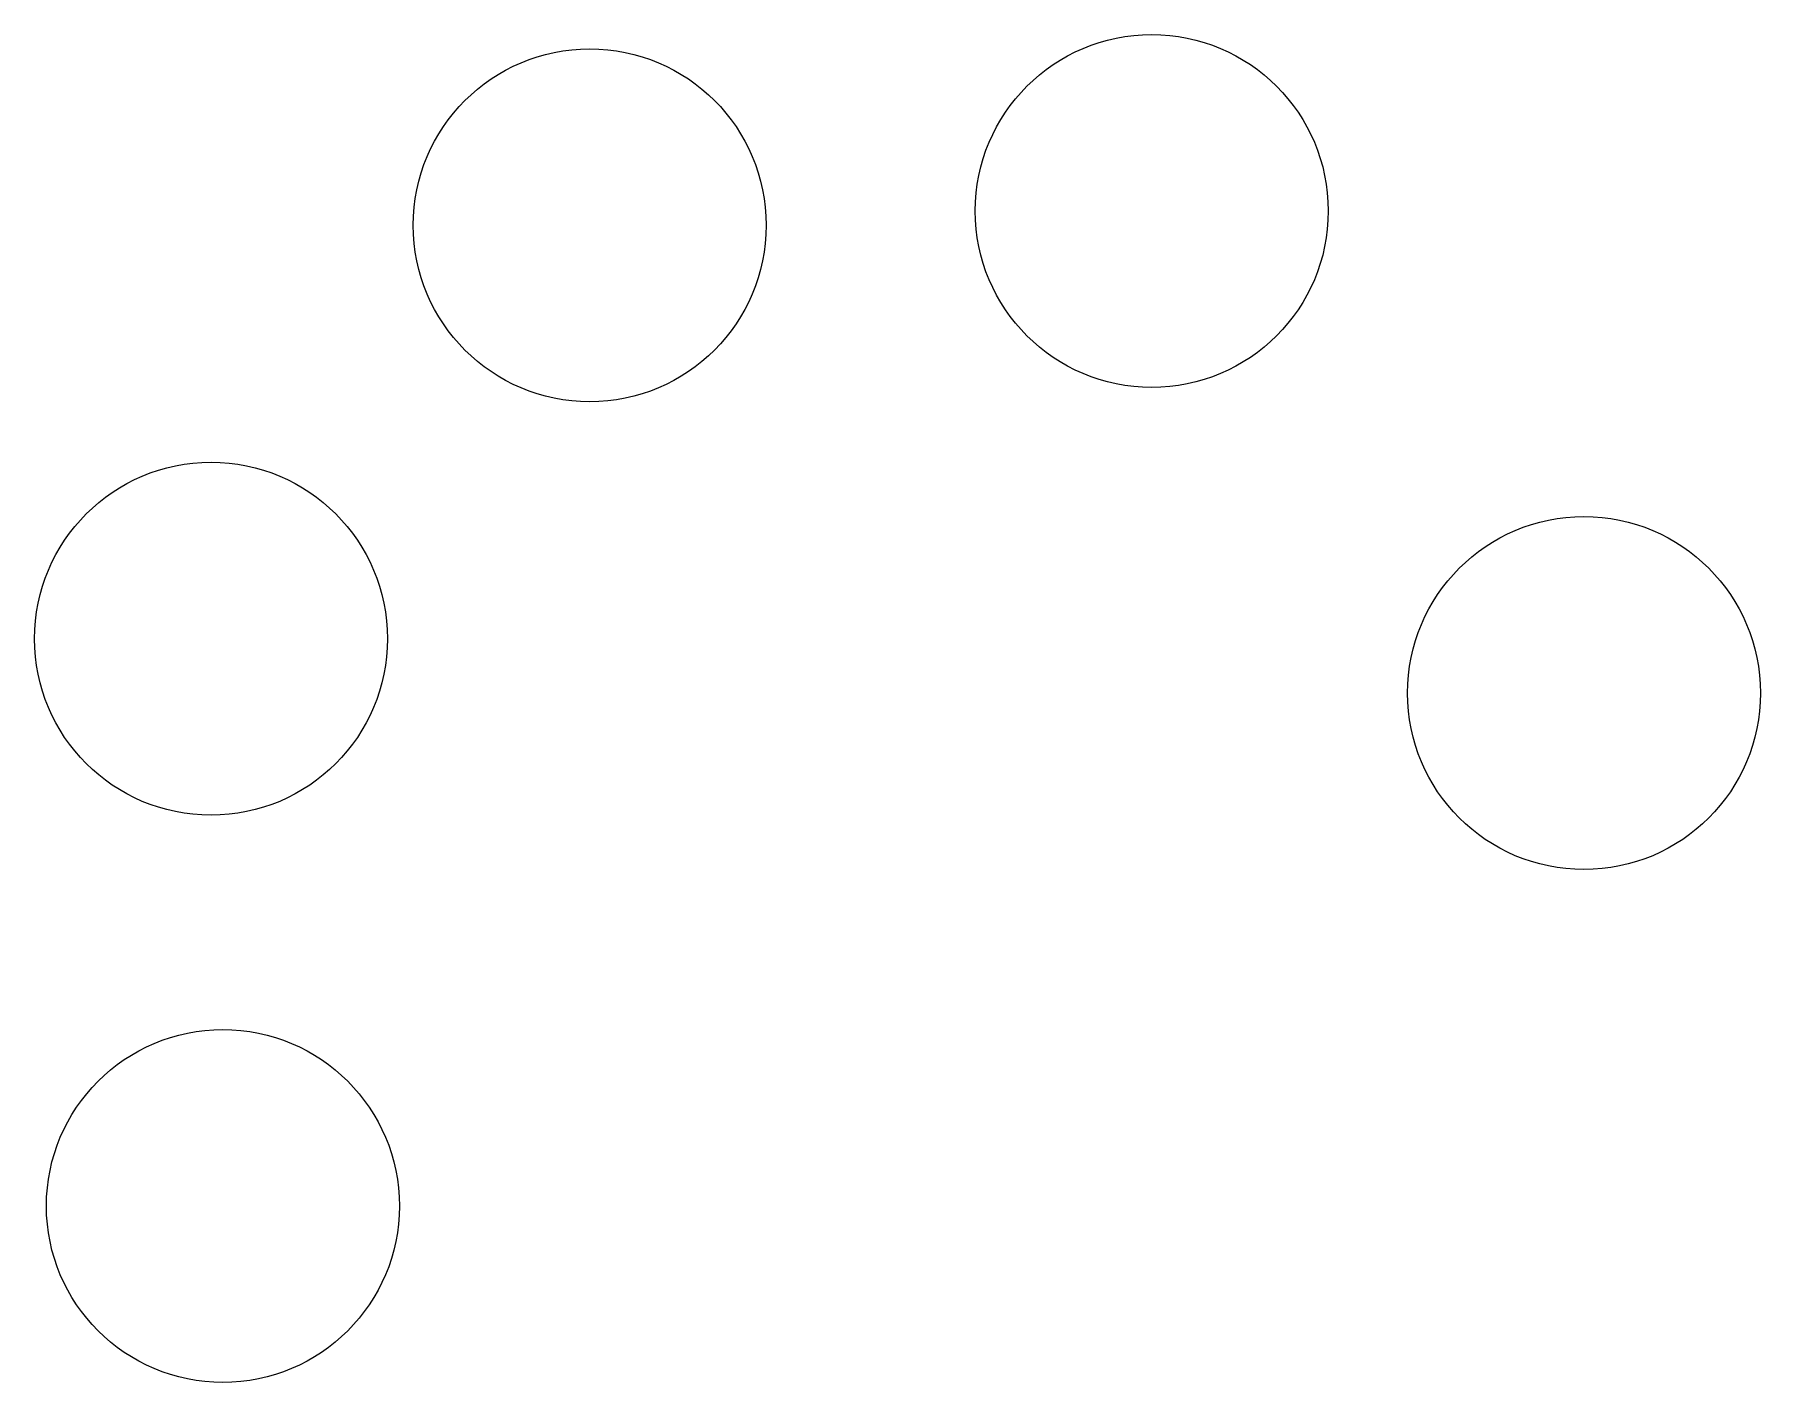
# Model space of a CAD drawing. Header units: millimetres. Extents: x -21.9 to 21.9, y -22 to 22.
# Drawn here: x -21.95 to 2.5, y 2.65 to 21.75 of the extents above; entities that cross this region are included whole.
import ezdxf

# ---------------------------------------------------------------- set-up
doc = ezdxf.new("R2010")
doc.units = ezdxf.units.MM
doc.header["$MEASUREMENT"] = 0
doc.layers.add('Layer 1', color=7, linetype='Continuous')

msp = doc.modelspace()

# ---------------------------------------------------------------- linework, layer by layer
at = {"layer": 'Layer 1', "color": 250, "lineweight": 18}
for points in [[(-14.0831, 21.544), (-15.4638, 21.544), (-16.5831, 20.4247), (-16.5831, 19.044), (-16.5831, 19.044), (-16.5831, 17.6633), (-15.4638, 16.544), (-14.0831, 16.544), (-14.0831, 16.544), (-12.7024, 16.544), (-11.5831, 17.6633), (-11.5831, 19.044), (-11.5831, 19.044), (-11.5831, 20.4247), (-12.7024, 21.544), (-14.0831, 21.544)], [(-14.0831, 21.544), (-15.4638, 21.544), (-16.5831, 20.4247), (-16.5831, 19.044), (-16.5831, 19.044), (-16.5831, 17.6633), (-15.4638, 16.544), (-14.0831, 16.544), (-14.0831, 16.544), (-12.7024, 16.544), (-11.5831, 17.6633), (-11.5831, 19.044), (-11.5831, 19.044), (-11.5831, 20.4247), (-12.7024, 21.544), (-14.0831, 21.544)], [(-14.0831, 21.544), (-15.4638, 21.544), (-16.5831, 20.4247), (-16.5831, 19.044), (-16.5831, 19.044), (-16.5831, 17.6633), (-15.4638, 16.544), (-14.0831, 16.544), (-14.0831, 16.544), (-12.7024, 16.544), (-11.5831, 17.6633), (-11.5831, 19.044), (-11.5831, 19.044), (-11.5831, 20.4247), (-12.7024, 21.544), (-14.0831, 21.544)], [(-14.0831, 21.544), (-15.4638, 21.544), (-16.5831, 20.4247), (-16.5831, 19.044), (-16.5831, 19.044), (-16.5831, 17.6633), (-15.4638, 16.544), (-14.0831, 16.544), (-14.0831, 16.544), (-12.7024, 16.544), (-11.5831, 17.6633), (-11.5831, 19.044), (-11.5831, 19.044), (-11.5831, 20.4247), (-12.7024, 21.544), (-14.0831, 21.544)], [(-14.0831, 21.544), (-15.4638, 21.544), (-16.5831, 20.4247), (-16.5831, 19.044), (-16.5831, 19.044), (-16.5831, 17.6633), (-15.4638, 16.544), (-14.0831, 16.544), (-14.0831, 16.544), (-12.7024, 16.544), (-11.5831, 17.6633), (-11.5831, 19.044), (-11.5831, 19.044), (-11.5831, 20.4247), (-12.7024, 21.544), (-14.0831, 21.544)], [(-14.0831, 21.544), (-15.4638, 21.544), (-16.5831, 20.4247), (-16.5831, 19.044), (-16.5831, 19.044), (-16.5831, 17.6633), (-15.4638, 16.544), (-14.0831, 16.544), (-14.0831, 16.544), (-12.7024, 16.544), (-11.5831, 17.6633), (-11.5831, 19.044), (-11.5831, 19.044), (-11.5831, 20.4247), (-12.7024, 21.544), (-14.0831, 21.544)], [(-14.0831, 21.544), (-15.4638, 21.544), (-16.5831, 20.4247), (-16.5831, 19.044), (-16.5831, 19.044), (-16.5831, 17.6633), (-15.4638, 16.544), (-14.0831, 16.544), (-14.0831, 16.544), (-12.7024, 16.544), (-11.5831, 17.6633), (-11.5831, 19.044), (-11.5831, 19.044), (-11.5831, 20.4247), (-12.7024, 21.544), (-14.0831, 21.544)], [(-14.0831, 21.544), (-15.4638, 21.544), (-16.5831, 20.4247), (-16.5831, 19.044), (-16.5831, 19.044), (-16.5831, 17.6633), (-15.4638, 16.544), (-14.0831, 16.544), (-14.0831, 16.544), (-12.7024, 16.544), (-11.5831, 17.6633), (-11.5831, 19.044), (-11.5831, 19.044), (-11.5831, 20.4247), (-12.7024, 21.544), (-14.0831, 21.544)], [(-14.0831, 21.544), (-15.4638, 21.544), (-16.5831, 20.4247), (-16.5831, 19.044), (-16.5831, 19.044), (-16.5831, 17.6633), (-15.4638, 16.544), (-14.0831, 16.544), (-14.0831, 16.544), (-12.7024, 16.544), (-11.5831, 17.6633), (-11.5831, 19.044), (-11.5831, 19.044), (-11.5831, 20.4247), (-12.7024, 21.544), (-14.0831, 21.544)], [(-14.0831, 21.544), (-15.4638, 21.544), (-16.5831, 20.4247), (-16.5831, 19.044), (-16.5831, 19.044), (-16.5831, 17.6633), (-15.4638, 16.544), (-14.0831, 16.544), (-14.0831, 16.544), (-12.7024, 16.544), (-11.5831, 17.6633), (-11.5831, 19.044), (-11.5831, 19.044), (-11.5831, 20.4247), (-12.7024, 21.544), (-14.0831, 21.544)], [(-14.0831, 21.544), (-15.4638, 21.544), (-16.5831, 20.4247), (-16.5831, 19.044), (-16.5831, 19.044), (-16.5831, 17.6633), (-15.4638, 16.544), (-14.0831, 16.544), (-14.0831, 16.544), (-12.7024, 16.544), (-11.5831, 17.6633), (-11.5831, 19.044), (-11.5831, 19.044), (-11.5831, 20.4247), (-12.7024, 21.544), (-14.0831, 21.544)], [(-14.0831, 21.544), (-15.4638, 21.544), (-16.5831, 20.4247), (-16.5831, 19.044), (-16.5831, 19.044), (-16.5831, 17.6633), (-15.4638, 16.544), (-14.0831, 16.544), (-14.0831, 16.544), (-12.7024, 16.544), (-11.5831, 17.6633), (-11.5831, 19.044), (-11.5831, 19.044), (-11.5831, 20.4247), (-12.7024, 21.544), (-14.0831, 21.544)], [(-14.0831, 21.544), (-15.4638, 21.544), (-16.5831, 20.4247), (-16.5831, 19.044), (-16.5831, 19.044), (-16.5831, 17.6633), (-15.4638, 16.544), (-14.0831, 16.544), (-14.0831, 16.544), (-12.7024, 16.544), (-11.5831, 17.6633), (-11.5831, 19.044), (-11.5831, 19.044), (-11.5831, 20.4247), (-12.7024, 21.544), (-14.0831, 21.544)], [(-14.0831, 21.544), (-15.4638, 21.544), (-16.5831, 20.4247), (-16.5831, 19.044), (-16.5831, 19.044), (-16.5831, 17.6633), (-15.4638, 16.544), (-14.0831, 16.544), (-14.0831, 16.544), (-12.7024, 16.544), (-11.5831, 17.6633), (-11.5831, 19.044), (-11.5831, 19.044), (-11.5831, 20.4247), (-12.7024, 21.544), (-14.0831, 21.544)], [(-14.0831, 21.544), (-15.4638, 21.544), (-16.5831, 20.4247), (-16.5831, 19.044), (-16.5831, 19.044), (-16.5831, 17.6633), (-15.4638, 16.544), (-14.0831, 16.544), (-14.0831, 16.544), (-12.7024, 16.544), (-11.5831, 17.6633), (-11.5831, 19.044), (-11.5831, 19.044), (-11.5831, 20.4247), (-12.7024, 21.544), (-14.0831, 21.544)], [(-14.0831, 21.544), (-15.4638, 21.544), (-16.5831, 20.4247), (-16.5831, 19.044), (-16.5831, 19.044), (-16.5831, 17.6633), (-15.4638, 16.544), (-14.0831, 16.544), (-14.0831, 16.544), (-12.7024, 16.544), (-11.5831, 17.6633), (-11.5831, 19.044), (-11.5831, 19.044), (-11.5831, 20.4247), (-12.7024, 21.544), (-14.0831, 21.544)], [(-14.0831, 21.544), (-15.4638, 21.544), (-16.5831, 20.4247), (-16.5831, 19.044), (-16.5831, 19.044), (-16.5831, 17.6633), (-15.4638, 16.544), (-14.0831, 16.544), (-14.0831, 16.544), (-12.7024, 16.544), (-11.5831, 17.6633), (-11.5831, 19.044), (-11.5831, 19.044), (-11.5831, 20.4247), (-12.7024, 21.544), (-14.0831, 21.544)], [(-14.0831, 21.544), (-15.4638, 21.544), (-16.5831, 20.4247), (-16.5831, 19.044), (-16.5831, 19.044), (-16.5831, 17.6633), (-15.4638, 16.544), (-14.0831, 16.544), (-14.0831, 16.544), (-12.7024, 16.544), (-11.5831, 17.6633), (-11.5831, 19.044), (-11.5831, 19.044), (-11.5831, 20.4247), (-12.7024, 21.544), (-14.0831, 21.544)], [(-14.0831, 21.544), (-15.4638, 21.544), (-16.5831, 20.4247), (-16.5831, 19.044), (-16.5831, 19.044), (-16.5831, 17.6633), (-15.4638, 16.544), (-14.0831, 16.544), (-14.0831, 16.544), (-12.7024, 16.544), (-11.5831, 17.6633), (-11.5831, 19.044), (-11.5831, 19.044), (-11.5831, 20.4247), (-12.7024, 21.544), (-14.0831, 21.544)], [(-14.0831, 21.544), (-15.4638, 21.544), (-16.5831, 20.4247), (-16.5831, 19.044), (-16.5831, 19.044), (-16.5831, 17.6633), (-15.4638, 16.544), (-14.0831, 16.544), (-14.0831, 16.544), (-12.7024, 16.544), (-11.5831, 17.6633), (-11.5831, 19.044), (-11.5831, 19.044), (-11.5831, 20.4247), (-12.7024, 21.544), (-14.0831, 21.544)], [(-14.0831, 21.544), (-15.4638, 21.544), (-16.5831, 20.4247), (-16.5831, 19.044), (-16.5831, 19.044), (-16.5831, 17.6633), (-15.4638, 16.544), (-14.0831, 16.544), (-14.0831, 16.544), (-12.7024, 16.544), (-11.5831, 17.6633), (-11.5831, 19.044), (-11.5831, 19.044), (-11.5831, 20.4247), (-12.7024, 21.544), (-14.0831, 21.544)], [(-6.1215, 21.7468), (-7.5022, 21.7468), (-8.6215, 20.6275), (-8.6215, 19.2468), (-8.6215, 19.2468), (-8.6215, 17.8661), (-7.5022, 16.7468), (-6.1215, 16.7468), (-6.1215, 16.7468), (-4.7408, 16.7468), (-3.6215, 17.8661), (-3.6215, 19.2468), (-3.6215, 19.2468), (-3.6215, 20.6275), (-4.7408, 21.7468), (-6.1215, 21.7468)], [(-6.1215, 21.7468), (-7.5022, 21.7468), (-8.6215, 20.6275), (-8.6215, 19.2468), (-8.6215, 19.2468), (-8.6215, 17.8661), (-7.5022, 16.7468), (-6.1215, 16.7468), (-6.1215, 16.7468), (-4.7408, 16.7468), (-3.6215, 17.8661), (-3.6215, 19.2468), (-3.6215, 19.2468), (-3.6215, 20.6275), (-4.7408, 21.7468), (-6.1215, 21.7468)], [(-6.1215, 21.7468), (-7.5022, 21.7468), (-8.6215, 20.6275), (-8.6215, 19.2468), (-8.6215, 19.2468), (-8.6215, 17.8661), (-7.5022, 16.7468), (-6.1215, 16.7468), (-6.1215, 16.7468), (-4.7408, 16.7468), (-3.6215, 17.8661), (-3.6215, 19.2468), (-3.6215, 19.2468), (-3.6215, 20.6275), (-4.7408, 21.7468), (-6.1215, 21.7468)], [(-6.1215, 21.7468), (-7.5022, 21.7468), (-8.6215, 20.6275), (-8.6215, 19.2468), (-8.6215, 19.2468), (-8.6215, 17.8661), (-7.5022, 16.7468), (-6.1215, 16.7468), (-6.1215, 16.7468), (-4.7408, 16.7468), (-3.6215, 17.8661), (-3.6215, 19.2468), (-3.6215, 19.2468), (-3.6215, 20.6275), (-4.7408, 21.7468), (-6.1215, 21.7468)], [(-6.1215, 21.7468), (-7.5022, 21.7468), (-8.6215, 20.6275), (-8.6215, 19.2468), (-8.6215, 19.2468), (-8.6215, 17.8661), (-7.5022, 16.7468), (-6.1215, 16.7468), (-6.1215, 16.7468), (-4.7408, 16.7468), (-3.6215, 17.8661), (-3.6215, 19.2468), (-3.6215, 19.2468), (-3.6215, 20.6275), (-4.7408, 21.7468), (-6.1215, 21.7468)], [(-6.1215, 21.7468), (-7.5022, 21.7468), (-8.6215, 20.6275), (-8.6215, 19.2468), (-8.6215, 19.2468), (-8.6215, 17.8661), (-7.5022, 16.7468), (-6.1215, 16.7468), (-6.1215, 16.7468), (-4.7408, 16.7468), (-3.6215, 17.8661), (-3.6215, 19.2468), (-3.6215, 19.2468), (-3.6215, 20.6275), (-4.7408, 21.7468), (-6.1215, 21.7468)], [(-6.1215, 21.7468), (-7.5022, 21.7468), (-8.6215, 20.6275), (-8.6215, 19.2468), (-8.6215, 19.2468), (-8.6215, 17.8661), (-7.5022, 16.7468), (-6.1215, 16.7468), (-6.1215, 16.7468), (-4.7408, 16.7468), (-3.6215, 17.8661), (-3.6215, 19.2468), (-3.6215, 19.2468), (-3.6215, 20.6275), (-4.7408, 21.7468), (-6.1215, 21.7468)], [(-6.1215, 21.7468), (-7.5022, 21.7468), (-8.6215, 20.6275), (-8.6215, 19.2468), (-8.6215, 19.2468), (-8.6215, 17.8661), (-7.5022, 16.7468), (-6.1215, 16.7468), (-6.1215, 16.7468), (-4.7408, 16.7468), (-3.6215, 17.8661), (-3.6215, 19.2468), (-3.6215, 19.2468), (-3.6215, 20.6275), (-4.7408, 21.7468), (-6.1215, 21.7468)], [(-6.1215, 21.7468), (-7.5022, 21.7468), (-8.6215, 20.6275), (-8.6215, 19.2468), (-8.6215, 19.2468), (-8.6215, 17.8661), (-7.5022, 16.7468), (-6.1215, 16.7468), (-6.1215, 16.7468), (-4.7408, 16.7468), (-3.6215, 17.8661), (-3.6215, 19.2468), (-3.6215, 19.2468), (-3.6215, 20.6275), (-4.7408, 21.7468), (-6.1215, 21.7468)], [(-6.1215, 21.7468), (-7.5022, 21.7468), (-8.6215, 20.6275), (-8.6215, 19.2468), (-8.6215, 19.2468), (-8.6215, 17.8661), (-7.5022, 16.7468), (-6.1215, 16.7468), (-6.1215, 16.7468), (-4.7408, 16.7468), (-3.6215, 17.8661), (-3.6215, 19.2468), (-3.6215, 19.2468), (-3.6215, 20.6275), (-4.7408, 21.7468), (-6.1215, 21.7468)], [(-6.1215, 21.7468), (-7.5022, 21.7468), (-8.6215, 20.6275), (-8.6215, 19.2468), (-8.6215, 19.2468), (-8.6215, 17.8661), (-7.5022, 16.7468), (-6.1215, 16.7468), (-6.1215, 16.7468), (-4.7408, 16.7468), (-3.6215, 17.8661), (-3.6215, 19.2468), (-3.6215, 19.2468), (-3.6215, 20.6275), (-4.7408, 21.7468), (-6.1215, 21.7468)], [(-6.1215, 21.7468), (-7.5022, 21.7468), (-8.6215, 20.6275), (-8.6215, 19.2468), (-8.6215, 19.2468), (-8.6215, 17.8661), (-7.5022, 16.7468), (-6.1215, 16.7468), (-6.1215, 16.7468), (-4.7408, 16.7468), (-3.6215, 17.8661), (-3.6215, 19.2468), (-3.6215, 19.2468), (-3.6215, 20.6275), (-4.7408, 21.7468), (-6.1215, 21.7468)], [(-6.1215, 21.7468), (-7.5022, 21.7468), (-8.6215, 20.6275), (-8.6215, 19.2468), (-8.6215, 19.2468), (-8.6215, 17.8661), (-7.5022, 16.7468), (-6.1215, 16.7468), (-6.1215, 16.7468), (-4.7408, 16.7468), (-3.6215, 17.8661), (-3.6215, 19.2468), (-3.6215, 19.2468), (-3.6215, 20.6275), (-4.7408, 21.7468), (-6.1215, 21.7468)], [(-6.1215, 21.7468), (-7.5022, 21.7468), (-8.6215, 20.6275), (-8.6215, 19.2468), (-8.6215, 19.2468), (-8.6215, 17.8661), (-7.5022, 16.7468), (-6.1215, 16.7468), (-6.1215, 16.7468), (-4.7408, 16.7468), (-3.6215, 17.8661), (-3.6215, 19.2468), (-3.6215, 19.2468), (-3.6215, 20.6275), (-4.7408, 21.7468), (-6.1215, 21.7468)], [(-6.1215, 21.7468), (-7.5022, 21.7468), (-8.6215, 20.6275), (-8.6215, 19.2468), (-8.6215, 19.2468), (-8.6215, 17.8661), (-7.5022, 16.7468), (-6.1215, 16.7468), (-6.1215, 16.7468), (-4.7408, 16.7468), (-3.6215, 17.8661), (-3.6215, 19.2468), (-3.6215, 19.2468), (-3.6215, 20.6275), (-4.7408, 21.7468), (-6.1215, 21.7468)], [(-6.1215, 21.7468), (-7.5022, 21.7468), (-8.6215, 20.6275), (-8.6215, 19.2468), (-8.6215, 19.2468), (-8.6215, 17.8661), (-7.5022, 16.7468), (-6.1215, 16.7468), (-6.1215, 16.7468), (-4.7408, 16.7468), (-3.6215, 17.8661), (-3.6215, 19.2468), (-3.6215, 19.2468), (-3.6215, 20.6275), (-4.7408, 21.7468), (-6.1215, 21.7468)], [(-6.1215, 21.7468), (-7.5022, 21.7468), (-8.6215, 20.6275), (-8.6215, 19.2468), (-8.6215, 19.2468), (-8.6215, 17.8661), (-7.5022, 16.7468), (-6.1215, 16.7468), (-6.1215, 16.7468), (-4.7408, 16.7468), (-3.6215, 17.8661), (-3.6215, 19.2468), (-3.6215, 19.2468), (-3.6215, 20.6275), (-4.7408, 21.7468), (-6.1215, 21.7468)], [(-6.1215, 21.7468), (-7.5022, 21.7468), (-8.6215, 20.6275), (-8.6215, 19.2468), (-8.6215, 19.2468), (-8.6215, 17.8661), (-7.5022, 16.7468), (-6.1215, 16.7468), (-6.1215, 16.7468), (-4.7408, 16.7468), (-3.6215, 17.8661), (-3.6215, 19.2468), (-3.6215, 19.2468), (-3.6215, 20.6275), (-4.7408, 21.7468), (-6.1215, 21.7468)], [(-6.1215, 21.7468), (-7.5022, 21.7468), (-8.6215, 20.6275), (-8.6215, 19.2468), (-8.6215, 19.2468), (-8.6215, 17.8661), (-7.5022, 16.7468), (-6.1215, 16.7468), (-6.1215, 16.7468), (-4.7408, 16.7468), (-3.6215, 17.8661), (-3.6215, 19.2468), (-3.6215, 19.2468), (-3.6215, 20.6275), (-4.7408, 21.7468), (-6.1215, 21.7468)], [(-6.1215, 21.7468), (-7.5022, 21.7468), (-8.6215, 20.6275), (-8.6215, 19.2468), (-8.6215, 19.2468), (-8.6215, 17.8661), (-7.5022, 16.7468), (-6.1215, 16.7468), (-6.1215, 16.7468), (-4.7408, 16.7468), (-3.6215, 17.8661), (-3.6215, 19.2468), (-3.6215, 19.2468), (-3.6215, 20.6275), (-4.7408, 21.7468), (-6.1215, 21.7468)], [(-6.1215, 21.7468), (-7.5022, 21.7468), (-8.6215, 20.6275), (-8.6215, 19.2468), (-8.6215, 19.2468), (-8.6215, 17.8661), (-7.5022, 16.7468), (-6.1215, 16.7468), (-6.1215, 16.7468), (-4.7408, 16.7468), (-3.6215, 17.8661), (-3.6215, 19.2468), (-3.6215, 19.2468), (-3.6215, 20.6275), (-4.7408, 21.7468), (-6.1215, 21.7468)], [(-19.4479, 15.6876), (-20.8286, 15.6876), (-21.9479, 14.5683), (-21.9479, 13.1876), (-21.9479, 13.1876), (-21.9479, 11.8069), (-20.8286, 10.6876), (-19.4479, 10.6876), (-19.4479, 10.6876), (-18.0672, 10.6876), (-16.9479, 11.8069), (-16.9479, 13.1876), (-16.9479, 13.1876), (-16.9479, 14.5683), (-18.0672, 15.6876), (-19.4479, 15.6876)], [(-19.4479, 15.6876), (-20.8286, 15.6876), (-21.9479, 14.5683), (-21.9479, 13.1876), (-21.9479, 13.1876), (-21.9479, 11.8069), (-20.8286, 10.6876), (-19.4479, 10.6876), (-19.4479, 10.6876), (-18.0672, 10.6876), (-16.9479, 11.8069), (-16.9479, 13.1876), (-16.9479, 13.1876), (-16.9479, 14.5683), (-18.0672, 15.6876), (-19.4479, 15.6876)], [(-19.4479, 15.6876), (-20.8286, 15.6876), (-21.9479, 14.5683), (-21.9479, 13.1876), (-21.9479, 13.1876), (-21.9479, 11.8069), (-20.8286, 10.6876), (-19.4479, 10.6876), (-19.4479, 10.6876), (-18.0672, 10.6876), (-16.9479, 11.8069), (-16.9479, 13.1876), (-16.9479, 13.1876), (-16.9479, 14.5683), (-18.0672, 15.6876), (-19.4479, 15.6876)], [(-19.4479, 15.6876), (-20.8286, 15.6876), (-21.9479, 14.5683), (-21.9479, 13.1876), (-21.9479, 13.1876), (-21.9479, 11.8069), (-20.8286, 10.6876), (-19.4479, 10.6876), (-19.4479, 10.6876), (-18.0672, 10.6876), (-16.9479, 11.8069), (-16.9479, 13.1876), (-16.9479, 13.1876), (-16.9479, 14.5683), (-18.0672, 15.6876), (-19.4479, 15.6876)], [(-19.4479, 15.6876), (-20.8286, 15.6876), (-21.9479, 14.5683), (-21.9479, 13.1876), (-21.9479, 13.1876), (-21.9479, 11.8069), (-20.8286, 10.6876), (-19.4479, 10.6876), (-19.4479, 10.6876), (-18.0672, 10.6876), (-16.9479, 11.8069), (-16.9479, 13.1876), (-16.9479, 13.1876), (-16.9479, 14.5683), (-18.0672, 15.6876), (-19.4479, 15.6876)], [(-19.4479, 15.6876), (-20.8286, 15.6876), (-21.9479, 14.5683), (-21.9479, 13.1876), (-21.9479, 13.1876), (-21.9479, 11.8069), (-20.8286, 10.6876), (-19.4479, 10.6876), (-19.4479, 10.6876), (-18.0672, 10.6876), (-16.9479, 11.8069), (-16.9479, 13.1876), (-16.9479, 13.1876), (-16.9479, 14.5683), (-18.0672, 15.6876), (-19.4479, 15.6876)], [(-19.4479, 15.6876), (-20.8286, 15.6876), (-21.9479, 14.5683), (-21.9479, 13.1876), (-21.9479, 13.1876), (-21.9479, 11.8069), (-20.8286, 10.6876), (-19.4479, 10.6876), (-19.4479, 10.6876), (-18.0672, 10.6876), (-16.9479, 11.8069), (-16.9479, 13.1876), (-16.9479, 13.1876), (-16.9479, 14.5683), (-18.0672, 15.6876), (-19.4479, 15.6876)], [(-19.4479, 15.6876), (-20.8286, 15.6876), (-21.9479, 14.5683), (-21.9479, 13.1876), (-21.9479, 13.1876), (-21.9479, 11.8069), (-20.8286, 10.6876), (-19.4479, 10.6876), (-19.4479, 10.6876), (-18.0672, 10.6876), (-16.9479, 11.8069), (-16.9479, 13.1876), (-16.9479, 13.1876), (-16.9479, 14.5683), (-18.0672, 15.6876), (-19.4479, 15.6876)], [(-19.4479, 15.6876), (-20.8286, 15.6876), (-21.9479, 14.5683), (-21.9479, 13.1876), (-21.9479, 13.1876), (-21.9479, 11.8069), (-20.8286, 10.6876), (-19.4479, 10.6876), (-19.4479, 10.6876), (-18.0672, 10.6876), (-16.9479, 11.8069), (-16.9479, 13.1876), (-16.9479, 13.1876), (-16.9479, 14.5683), (-18.0672, 15.6876), (-19.4479, 15.6876)], [(-19.4479, 15.6876), (-20.8286, 15.6876), (-21.9479, 14.5683), (-21.9479, 13.1876), (-21.9479, 13.1876), (-21.9479, 11.8069), (-20.8286, 10.6876), (-19.4479, 10.6876), (-19.4479, 10.6876), (-18.0672, 10.6876), (-16.9479, 11.8069), (-16.9479, 13.1876), (-16.9479, 13.1876), (-16.9479, 14.5683), (-18.0672, 15.6876), (-19.4479, 15.6876)], [(-19.4479, 15.6876), (-20.8286, 15.6876), (-21.9479, 14.5683), (-21.9479, 13.1876), (-21.9479, 13.1876), (-21.9479, 11.8069), (-20.8286, 10.6876), (-19.4479, 10.6876), (-19.4479, 10.6876), (-18.0672, 10.6876), (-16.9479, 11.8069), (-16.9479, 13.1876), (-16.9479, 13.1876), (-16.9479, 14.5683), (-18.0672, 15.6876), (-19.4479, 15.6876)], [(-19.4479, 15.6876), (-20.8286, 15.6876), (-21.9479, 14.5683), (-21.9479, 13.1876), (-21.9479, 13.1876), (-21.9479, 11.8069), (-20.8286, 10.6876), (-19.4479, 10.6876), (-19.4479, 10.6876), (-18.0672, 10.6876), (-16.9479, 11.8069), (-16.9479, 13.1876), (-16.9479, 13.1876), (-16.9479, 14.5683), (-18.0672, 15.6876), (-19.4479, 15.6876)], [(-19.4479, 15.6876), (-20.8286, 15.6876), (-21.9479, 14.5683), (-21.9479, 13.1876), (-21.9479, 13.1876), (-21.9479, 11.8069), (-20.8286, 10.6876), (-19.4479, 10.6876), (-19.4479, 10.6876), (-18.0672, 10.6876), (-16.9479, 11.8069), (-16.9479, 13.1876), (-16.9479, 13.1876), (-16.9479, 14.5683), (-18.0672, 15.6876), (-19.4479, 15.6876)], [(-19.4479, 15.6876), (-20.8286, 15.6876), (-21.9479, 14.5683), (-21.9479, 13.1876), (-21.9479, 13.1876), (-21.9479, 11.8069), (-20.8286, 10.6876), (-19.4479, 10.6876), (-19.4479, 10.6876), (-18.0672, 10.6876), (-16.9479, 11.8069), (-16.9479, 13.1876), (-16.9479, 13.1876), (-16.9479, 14.5683), (-18.0672, 15.6876), (-19.4479, 15.6876)], [(-19.4479, 15.6876), (-20.8286, 15.6876), (-21.9479, 14.5683), (-21.9479, 13.1876), (-21.9479, 13.1876), (-21.9479, 11.8069), (-20.8286, 10.6876), (-19.4479, 10.6876), (-19.4479, 10.6876), (-18.0672, 10.6876), (-16.9479, 11.8069), (-16.9479, 13.1876), (-16.9479, 13.1876), (-16.9479, 14.5683), (-18.0672, 15.6876), (-19.4479, 15.6876)], [(-19.4479, 15.6876), (-20.8286, 15.6876), (-21.9479, 14.5683), (-21.9479, 13.1876), (-21.9479, 13.1876), (-21.9479, 11.8069), (-20.8286, 10.6876), (-19.4479, 10.6876), (-19.4479, 10.6876), (-18.0672, 10.6876), (-16.9479, 11.8069), (-16.9479, 13.1876), (-16.9479, 13.1876), (-16.9479, 14.5683), (-18.0672, 15.6876), (-19.4479, 15.6876)], [(-19.4479, 15.6876), (-20.8286, 15.6876), (-21.9479, 14.5683), (-21.9479, 13.1876), (-21.9479, 13.1876), (-21.9479, 11.8069), (-20.8286, 10.6876), (-19.4479, 10.6876), (-19.4479, 10.6876), (-18.0672, 10.6876), (-16.9479, 11.8069), (-16.9479, 13.1876), (-16.9479, 13.1876), (-16.9479, 14.5683), (-18.0672, 15.6876), (-19.4479, 15.6876)], [(-19.4479, 15.6876), (-20.8286, 15.6876), (-21.9479, 14.5683), (-21.9479, 13.1876), (-21.9479, 13.1876), (-21.9479, 11.8069), (-20.8286, 10.6876), (-19.4479, 10.6876), (-19.4479, 10.6876), (-18.0672, 10.6876), (-16.9479, 11.8069), (-16.9479, 13.1876), (-16.9479, 13.1876), (-16.9479, 14.5683), (-18.0672, 15.6876), (-19.4479, 15.6876)], [(-19.4479, 15.6876), (-20.8286, 15.6876), (-21.9479, 14.5683), (-21.9479, 13.1876), (-21.9479, 13.1876), (-21.9479, 11.8069), (-20.8286, 10.6876), (-19.4479, 10.6876), (-19.4479, 10.6876), (-18.0672, 10.6876), (-16.9479, 11.8069), (-16.9479, 13.1876), (-16.9479, 13.1876), (-16.9479, 14.5683), (-18.0672, 15.6876), (-19.4479, 15.6876)], [(-19.4479, 15.6876), (-20.8286, 15.6876), (-21.9479, 14.5683), (-21.9479, 13.1876), (-21.9479, 13.1876), (-21.9479, 11.8069), (-20.8286, 10.6876), (-19.4479, 10.6876), (-19.4479, 10.6876), (-18.0672, 10.6876), (-16.9479, 11.8069), (-16.9479, 13.1876), (-16.9479, 13.1876), (-16.9479, 14.5683), (-18.0672, 15.6876), (-19.4479, 15.6876)], [(-19.4479, 15.6876), (-20.8286, 15.6876), (-21.9479, 14.5683), (-21.9479, 13.1876), (-21.9479, 13.1876), (-21.9479, 11.8069), (-20.8286, 10.6876), (-19.4479, 10.6876), (-19.4479, 10.6876), (-18.0672, 10.6876), (-16.9479, 11.8069), (-16.9479, 13.1876), (-16.9479, 13.1876), (-16.9479, 14.5683), (-18.0672, 15.6876), (-19.4479, 15.6876)], [(0.0017, 14.9178), (-1.379, 14.9178), (-2.4983, 13.7985), (-2.4983, 12.4178), (-2.4983, 12.4178), (-2.4983, 11.0371), (-1.379, 9.9178), (0.0017, 9.9178), (0.0017, 9.9178), (1.3824, 9.9178), (2.5017, 11.0371), (2.5017, 12.4178), (2.5017, 12.4178), (2.5017, 13.7985), (1.3824, 14.9178), (0.0017, 14.9178)], [(0.0017, 14.9178), (-1.379, 14.9178), (-2.4983, 13.7985), (-2.4983, 12.4178), (-2.4983, 12.4178), (-2.4983, 11.0371), (-1.379, 9.9178), (0.0017, 9.9178), (0.0017, 9.9178), (1.3824, 9.9178), (2.5017, 11.0371), (2.5017, 12.4178), (2.5017, 12.4178), (2.5017, 13.7985), (1.3824, 14.9178), (0.0017, 14.9178)], [(0.0017, 14.9178), (-1.379, 14.9178), (-2.4983, 13.7985), (-2.4983, 12.4178), (-2.4983, 12.4178), (-2.4983, 11.0371), (-1.379, 9.9178), (0.0017, 9.9178), (0.0017, 9.9178), (1.3824, 9.9178), (2.5017, 11.0371), (2.5017, 12.4178), (2.5017, 12.4178), (2.5017, 13.7985), (1.3824, 14.9178), (0.0017, 14.9178)], [(0.0017, 14.9178), (-1.379, 14.9178), (-2.4983, 13.7985), (-2.4983, 12.4178), (-2.4983, 12.4178), (-2.4983, 11.0371), (-1.379, 9.9178), (0.0017, 9.9178), (0.0017, 9.9178), (1.3824, 9.9178), (2.5017, 11.0371), (2.5017, 12.4178), (2.5017, 12.4178), (2.5017, 13.7985), (1.3824, 14.9178), (0.0017, 14.9178)], [(0.0017, 14.9178), (-1.379, 14.9178), (-2.4983, 13.7985), (-2.4983, 12.4178), (-2.4983, 12.4178), (-2.4983, 11.0371), (-1.379, 9.9178), (0.0017, 9.9178), (0.0017, 9.9178), (1.3824, 9.9178), (2.5017, 11.0371), (2.5017, 12.4178), (2.5017, 12.4178), (2.5017, 13.7985), (1.3824, 14.9178), (0.0017, 14.9178)], [(0.0017, 14.9178), (-1.379, 14.9178), (-2.4983, 13.7985), (-2.4983, 12.4178), (-2.4983, 12.4178), (-2.4983, 11.0371), (-1.379, 9.9178), (0.0017, 9.9178), (0.0017, 9.9178), (1.3824, 9.9178), (2.5017, 11.0371), (2.5017, 12.4178), (2.5017, 12.4178), (2.5017, 13.7985), (1.3824, 14.9178), (0.0017, 14.9178)], [(0.0017, 14.9178), (-1.379, 14.9178), (-2.4983, 13.7985), (-2.4983, 12.4178), (-2.4983, 12.4178), (-2.4983, 11.0371), (-1.379, 9.9178), (0.0017, 9.9178), (0.0017, 9.9178), (1.3824, 9.9178), (2.5017, 11.0371), (2.5017, 12.4178), (2.5017, 12.4178), (2.5017, 13.7985), (1.3824, 14.9178), (0.0017, 14.9178)], [(0.0017, 14.9178), (-1.379, 14.9178), (-2.4983, 13.7985), (-2.4983, 12.4178), (-2.4983, 12.4178), (-2.4983, 11.0371), (-1.379, 9.9178), (0.0017, 9.9178), (0.0017, 9.9178), (1.3824, 9.9178), (2.5017, 11.0371), (2.5017, 12.4178), (2.5017, 12.4178), (2.5017, 13.7985), (1.3824, 14.9178), (0.0017, 14.9178)], [(0.0017, 14.9178), (-1.379, 14.9178), (-2.4983, 13.7985), (-2.4983, 12.4178), (-2.4983, 12.4178), (-2.4983, 11.0371), (-1.379, 9.9178), (0.0017, 9.9178), (0.0017, 9.9178), (1.3824, 9.9178), (2.5017, 11.0371), (2.5017, 12.4178), (2.5017, 12.4178), (2.5017, 13.7985), (1.3824, 14.9178), (0.0017, 14.9178)], [(0.0017, 14.9178), (-1.379, 14.9178), (-2.4983, 13.7985), (-2.4983, 12.4178), (-2.4983, 12.4178), (-2.4983, 11.0371), (-1.379, 9.9178), (0.0017, 9.9178), (0.0017, 9.9178), (1.3824, 9.9178), (2.5017, 11.0371), (2.5017, 12.4178), (2.5017, 12.4178), (2.5017, 13.7985), (1.3824, 14.9178), (0.0017, 14.9178)], [(0.0017, 14.9178), (-1.379, 14.9178), (-2.4983, 13.7985), (-2.4983, 12.4178), (-2.4983, 12.4178), (-2.4983, 11.0371), (-1.379, 9.9178), (0.0017, 9.9178), (0.0017, 9.9178), (1.3824, 9.9178), (2.5017, 11.0371), (2.5017, 12.4178), (2.5017, 12.4178), (2.5017, 13.7985), (1.3824, 14.9178), (0.0017, 14.9178)], [(0.0017, 14.9178), (-1.379, 14.9178), (-2.4983, 13.7985), (-2.4983, 12.4178), (-2.4983, 12.4178), (-2.4983, 11.0371), (-1.379, 9.9178), (0.0017, 9.9178), (0.0017, 9.9178), (1.3824, 9.9178), (2.5017, 11.0371), (2.5017, 12.4178), (2.5017, 12.4178), (2.5017, 13.7985), (1.3824, 14.9178), (0.0017, 14.9178)], [(0.0017, 14.9178), (-1.379, 14.9178), (-2.4983, 13.7985), (-2.4983, 12.4178), (-2.4983, 12.4178), (-2.4983, 11.0371), (-1.379, 9.9178), (0.0017, 9.9178), (0.0017, 9.9178), (1.3824, 9.9178), (2.5017, 11.0371), (2.5017, 12.4178), (2.5017, 12.4178), (2.5017, 13.7985), (1.3824, 14.9178), (0.0017, 14.9178)], [(0.0017, 14.9178), (-1.379, 14.9178), (-2.4983, 13.7985), (-2.4983, 12.4178), (-2.4983, 12.4178), (-2.4983, 11.0371), (-1.379, 9.9178), (0.0017, 9.9178), (0.0017, 9.9178), (1.3824, 9.9178), (2.5017, 11.0371), (2.5017, 12.4178), (2.5017, 12.4178), (2.5017, 13.7985), (1.3824, 14.9178), (0.0017, 14.9178)], [(0.0017, 14.9178), (-1.379, 14.9178), (-2.4983, 13.7985), (-2.4983, 12.4178), (-2.4983, 12.4178), (-2.4983, 11.0371), (-1.379, 9.9178), (0.0017, 9.9178), (0.0017, 9.9178), (1.3824, 9.9178), (2.5017, 11.0371), (2.5017, 12.4178), (2.5017, 12.4178), (2.5017, 13.7985), (1.3824, 14.9178), (0.0017, 14.9178)], [(0.0017, 14.9178), (-1.379, 14.9178), (-2.4983, 13.7985), (-2.4983, 12.4178), (-2.4983, 12.4178), (-2.4983, 11.0371), (-1.379, 9.9178), (0.0017, 9.9178), (0.0017, 9.9178), (1.3824, 9.9178), (2.5017, 11.0371), (2.5017, 12.4178), (2.5017, 12.4178), (2.5017, 13.7985), (1.3824, 14.9178), (0.0017, 14.9178)], [(0.0017, 14.9178), (-1.379, 14.9178), (-2.4983, 13.7985), (-2.4983, 12.4178), (-2.4983, 12.4178), (-2.4983, 11.0371), (-1.379, 9.9178), (0.0017, 9.9178), (0.0017, 9.9178), (1.3824, 9.9178), (2.5017, 11.0371), (2.5017, 12.4178), (2.5017, 12.4178), (2.5017, 13.7985), (1.3824, 14.9178), (0.0017, 14.9178)], [(0.0017, 14.9178), (-1.379, 14.9178), (-2.4983, 13.7985), (-2.4983, 12.4178), (-2.4983, 12.4178), (-2.4983, 11.0371), (-1.379, 9.9178), (0.0017, 9.9178), (0.0017, 9.9178), (1.3824, 9.9178), (2.5017, 11.0371), (2.5017, 12.4178), (2.5017, 12.4178), (2.5017, 13.7985), (1.3824, 14.9178), (0.0017, 14.9178)], [(0.0017, 14.9178), (-1.379, 14.9178), (-2.4983, 13.7985), (-2.4983, 12.4178), (-2.4983, 12.4178), (-2.4983, 11.0371), (-1.379, 9.9178), (0.0017, 9.9178), (0.0017, 9.9178), (1.3824, 9.9178), (2.5017, 11.0371), (2.5017, 12.4178), (2.5017, 12.4178), (2.5017, 13.7985), (1.3824, 14.9178), (0.0017, 14.9178)], [(0.0017, 14.9178), (-1.379, 14.9178), (-2.4983, 13.7985), (-2.4983, 12.4178), (-2.4983, 12.4178), (-2.4983, 11.0371), (-1.379, 9.9178), (0.0017, 9.9178), (0.0017, 9.9178), (1.3824, 9.9178), (2.5017, 11.0371), (2.5017, 12.4178), (2.5017, 12.4178), (2.5017, 13.7985), (1.3824, 14.9178), (0.0017, 14.9178)], [(0.0017, 14.9178), (-1.379, 14.9178), (-2.4983, 13.7985), (-2.4983, 12.4178), (-2.4983, 12.4178), (-2.4983, 11.0371), (-1.379, 9.9178), (0.0017, 9.9178), (0.0017, 9.9178), (1.3824, 9.9178), (2.5017, 11.0371), (2.5017, 12.4178), (2.5017, 12.4178), (2.5017, 13.7985), (1.3824, 14.9178), (0.0017, 14.9178)], [(-19.2792, 7.6516), (-20.6599, 7.6516), (-21.7792, 6.5323), (-21.7792, 5.1516), (-21.7792, 5.1516), (-21.7792, 3.7709), (-20.6599, 2.6516), (-19.2792, 2.6516), (-19.2792, 2.6516), (-17.8985, 2.6516), (-16.7792, 3.7709), (-16.7792, 5.1516), (-16.7792, 5.1516), (-16.7792, 6.5323), (-17.8985, 7.6516), (-19.2792, 7.6516)], [(-19.2792, 7.6516), (-20.6599, 7.6516), (-21.7792, 6.5323), (-21.7792, 5.1516), (-21.7792, 5.1516), (-21.7792, 3.7709), (-20.6599, 2.6516), (-19.2792, 2.6516), (-19.2792, 2.6516), (-17.8985, 2.6516), (-16.7792, 3.7709), (-16.7792, 5.1516), (-16.7792, 5.1516), (-16.7792, 6.5323), (-17.8985, 7.6516), (-19.2792, 7.6516)], [(-19.2792, 7.6516), (-20.6599, 7.6516), (-21.7792, 6.5323), (-21.7792, 5.1516), (-21.7792, 5.1516), (-21.7792, 3.7709), (-20.6599, 2.6516), (-19.2792, 2.6516), (-19.2792, 2.6516), (-17.8985, 2.6516), (-16.7792, 3.7709), (-16.7792, 5.1516), (-16.7792, 5.1516), (-16.7792, 6.5323), (-17.8985, 7.6516), (-19.2792, 7.6516)], [(-19.2792, 7.6516), (-20.6599, 7.6516), (-21.7792, 6.5323), (-21.7792, 5.1516), (-21.7792, 5.1516), (-21.7792, 3.7709), (-20.6599, 2.6516), (-19.2792, 2.6516), (-19.2792, 2.6516), (-17.8985, 2.6516), (-16.7792, 3.7709), (-16.7792, 5.1516), (-16.7792, 5.1516), (-16.7792, 6.5323), (-17.8985, 7.6516), (-19.2792, 7.6516)], [(-19.2792, 7.6516), (-20.6599, 7.6516), (-21.7792, 6.5323), (-21.7792, 5.1516), (-21.7792, 5.1516), (-21.7792, 3.7709), (-20.6599, 2.6516), (-19.2792, 2.6516), (-19.2792, 2.6516), (-17.8985, 2.6516), (-16.7792, 3.7709), (-16.7792, 5.1516), (-16.7792, 5.1516), (-16.7792, 6.5323), (-17.8985, 7.6516), (-19.2792, 7.6516)], [(-19.2792, 7.6516), (-20.6599, 7.6516), (-21.7792, 6.5323), (-21.7792, 5.1516), (-21.7792, 5.1516), (-21.7792, 3.7709), (-20.6599, 2.6516), (-19.2792, 2.6516), (-19.2792, 2.6516), (-17.8985, 2.6516), (-16.7792, 3.7709), (-16.7792, 5.1516), (-16.7792, 5.1516), (-16.7792, 6.5323), (-17.8985, 7.6516), (-19.2792, 7.6516)], [(-19.2792, 7.6516), (-20.6599, 7.6516), (-21.7792, 6.5323), (-21.7792, 5.1516), (-21.7792, 5.1516), (-21.7792, 3.7709), (-20.6599, 2.6516), (-19.2792, 2.6516), (-19.2792, 2.6516), (-17.8985, 2.6516), (-16.7792, 3.7709), (-16.7792, 5.1516), (-16.7792, 5.1516), (-16.7792, 6.5323), (-17.8985, 7.6516), (-19.2792, 7.6516)], [(-19.2792, 7.6516), (-20.6599, 7.6516), (-21.7792, 6.5323), (-21.7792, 5.1516), (-21.7792, 5.1516), (-21.7792, 3.7709), (-20.6599, 2.6516), (-19.2792, 2.6516), (-19.2792, 2.6516), (-17.8985, 2.6516), (-16.7792, 3.7709), (-16.7792, 5.1516), (-16.7792, 5.1516), (-16.7792, 6.5323), (-17.8985, 7.6516), (-19.2792, 7.6516)], [(-19.2792, 7.6516), (-20.6599, 7.6516), (-21.7792, 6.5323), (-21.7792, 5.1516), (-21.7792, 5.1516), (-21.7792, 3.7709), (-20.6599, 2.6516), (-19.2792, 2.6516), (-19.2792, 2.6516), (-17.8985, 2.6516), (-16.7792, 3.7709), (-16.7792, 5.1516), (-16.7792, 5.1516), (-16.7792, 6.5323), (-17.8985, 7.6516), (-19.2792, 7.6516)], [(-19.2792, 7.6516), (-20.6599, 7.6516), (-21.7792, 6.5323), (-21.7792, 5.1516), (-21.7792, 5.1516), (-21.7792, 3.7709), (-20.6599, 2.6516), (-19.2792, 2.6516), (-19.2792, 2.6516), (-17.8985, 2.6516), (-16.7792, 3.7709), (-16.7792, 5.1516), (-16.7792, 5.1516), (-16.7792, 6.5323), (-17.8985, 7.6516), (-19.2792, 7.6516)], [(-19.2792, 7.6516), (-20.6599, 7.6516), (-21.7792, 6.5323), (-21.7792, 5.1516), (-21.7792, 5.1516), (-21.7792, 3.7709), (-20.6599, 2.6516), (-19.2792, 2.6516), (-19.2792, 2.6516), (-17.8985, 2.6516), (-16.7792, 3.7709), (-16.7792, 5.1516), (-16.7792, 5.1516), (-16.7792, 6.5323), (-17.8985, 7.6516), (-19.2792, 7.6516)], [(-19.2792, 7.6516), (-20.6599, 7.6516), (-21.7792, 6.5323), (-21.7792, 5.1516), (-21.7792, 5.1516), (-21.7792, 3.7709), (-20.6599, 2.6516), (-19.2792, 2.6516), (-19.2792, 2.6516), (-17.8985, 2.6516), (-16.7792, 3.7709), (-16.7792, 5.1516), (-16.7792, 5.1516), (-16.7792, 6.5323), (-17.8985, 7.6516), (-19.2792, 7.6516)], [(-19.2792, 7.6516), (-20.6599, 7.6516), (-21.7792, 6.5323), (-21.7792, 5.1516), (-21.7792, 5.1516), (-21.7792, 3.7709), (-20.6599, 2.6516), (-19.2792, 2.6516), (-19.2792, 2.6516), (-17.8985, 2.6516), (-16.7792, 3.7709), (-16.7792, 5.1516), (-16.7792, 5.1516), (-16.7792, 6.5323), (-17.8985, 7.6516), (-19.2792, 7.6516)], [(-19.2792, 7.6516), (-20.6599, 7.6516), (-21.7792, 6.5323), (-21.7792, 5.1516), (-21.7792, 5.1516), (-21.7792, 3.7709), (-20.6599, 2.6516), (-19.2792, 2.6516), (-19.2792, 2.6516), (-17.8985, 2.6516), (-16.7792, 3.7709), (-16.7792, 5.1516), (-16.7792, 5.1516), (-16.7792, 6.5323), (-17.8985, 7.6516), (-19.2792, 7.6516)], [(-19.2792, 7.6516), (-20.6599, 7.6516), (-21.7792, 6.5323), (-21.7792, 5.1516), (-21.7792, 5.1516), (-21.7792, 3.7709), (-20.6599, 2.6516), (-19.2792, 2.6516), (-19.2792, 2.6516), (-17.8985, 2.6516), (-16.7792, 3.7709), (-16.7792, 5.1516), (-16.7792, 5.1516), (-16.7792, 6.5323), (-17.8985, 7.6516), (-19.2792, 7.6516)], [(-19.2792, 7.6516), (-20.6599, 7.6516), (-21.7792, 6.5323), (-21.7792, 5.1516), (-21.7792, 5.1516), (-21.7792, 3.7709), (-20.6599, 2.6516), (-19.2792, 2.6516), (-19.2792, 2.6516), (-17.8985, 2.6516), (-16.7792, 3.7709), (-16.7792, 5.1516), (-16.7792, 5.1516), (-16.7792, 6.5323), (-17.8985, 7.6516), (-19.2792, 7.6516)], [(-19.2792, 7.6516), (-20.6599, 7.6516), (-21.7792, 6.5323), (-21.7792, 5.1516), (-21.7792, 5.1516), (-21.7792, 3.7709), (-20.6599, 2.6516), (-19.2792, 2.6516), (-19.2792, 2.6516), (-17.8985, 2.6516), (-16.7792, 3.7709), (-16.7792, 5.1516), (-16.7792, 5.1516), (-16.7792, 6.5323), (-17.8985, 7.6516), (-19.2792, 7.6516)], [(-19.2792, 7.6516), (-20.6599, 7.6516), (-21.7792, 6.5323), (-21.7792, 5.1516), (-21.7792, 5.1516), (-21.7792, 3.7709), (-20.6599, 2.6516), (-19.2792, 2.6516), (-19.2792, 2.6516), (-17.8985, 2.6516), (-16.7792, 3.7709), (-16.7792, 5.1516), (-16.7792, 5.1516), (-16.7792, 6.5323), (-17.8985, 7.6516), (-19.2792, 7.6516)], [(-19.2792, 7.6516), (-20.6599, 7.6516), (-21.7792, 6.5323), (-21.7792, 5.1516), (-21.7792, 5.1516), (-21.7792, 3.7709), (-20.6599, 2.6516), (-19.2792, 2.6516), (-19.2792, 2.6516), (-17.8985, 2.6516), (-16.7792, 3.7709), (-16.7792, 5.1516), (-16.7792, 5.1516), (-16.7792, 6.5323), (-17.8985, 7.6516), (-19.2792, 7.6516)], [(-19.2792, 7.6516), (-20.6599, 7.6516), (-21.7792, 6.5323), (-21.7792, 5.1516), (-21.7792, 5.1516), (-21.7792, 3.7709), (-20.6599, 2.6516), (-19.2792, 2.6516), (-19.2792, 2.6516), (-17.8985, 2.6516), (-16.7792, 3.7709), (-16.7792, 5.1516), (-16.7792, 5.1516), (-16.7792, 6.5323), (-17.8985, 7.6516), (-19.2792, 7.6516)], [(-19.2792, 7.6516), (-20.6599, 7.6516), (-21.7792, 6.5323), (-21.7792, 5.1516), (-21.7792, 5.1516), (-21.7792, 3.7709), (-20.6599, 2.6516), (-19.2792, 2.6516), (-19.2792, 2.6516), (-17.8985, 2.6516), (-16.7792, 3.7709), (-16.7792, 5.1516), (-16.7792, 5.1516), (-16.7792, 6.5323), (-17.8985, 7.6516), (-19.2792, 7.6516)]]:
    msp.add_open_spline(points, degree=3, knots=[0, 0, 0, 0, 0.2, 0.2, 0.2, 0.2, 0.4, 0.4, 0.4, 0.4, 0.6, 0.6, 0.6, 0.6, 1, 1, 1, 1], dxfattribs=at)
for points in [[(-14.0831, 21.544), (-14.0831, 21.544), (-14.0831, 21.544), (-14.0831, 21.544)], [(-14.0831, 21.544), (-14.0831, 21.544), (-14.0831, 21.544), (-14.0831, 21.544)], [(-6.1215, 21.7468), (-6.1215, 21.7468), (-6.1215, 21.7468), (-6.1215, 21.7468)], [(-6.1215, 21.7468), (-6.1215, 21.7468), (-6.1215, 21.7468), (-6.1215, 21.7468)], [(-8.6215, 19.2468), (-8.6215, 19.2468), (-8.6215, 19.2468), (-8.6215, 19.2468)], [(-3.6215, 19.2468), (-3.6215, 19.2468), (-3.6215, 19.2468), (-3.6215, 19.2468)], [(-16.5831, 19.044), (-16.5831, 19.044), (-16.5831, 19.044), (-16.5831, 19.044)], [(-11.5831, 19.044), (-11.5831, 19.044), (-11.5831, 19.044), (-11.5831, 19.044)], [(-6.1215, 16.7468), (-6.1215, 16.7468), (-6.1215, 16.7468), (-6.1215, 16.7468)], [(-14.0831, 16.544), (-14.0831, 16.544), (-14.0831, 16.544), (-14.0831, 16.544)], [(-19.4479, 15.6876), (-19.4479, 15.6876), (-19.4479, 15.6876), (-19.4479, 15.6876)], [(-19.4479, 15.6876), (-19.4479, 15.6876), (-19.4479, 15.6876), (-19.4479, 15.6876)], [(0.0017, 14.9178), (0.0017, 14.9178), (0.0017, 14.9178), (0.0017, 14.9178)], [(0.0017, 14.9178), (0.0017, 14.9178), (0.0017, 14.9178), (0.0017, 14.9178)], [(-21.9479, 13.1876), (-21.9479, 13.1876), (-21.9479, 13.1876), (-21.9479, 13.1876)], [(-16.9479, 13.1876), (-16.9479, 13.1876), (-16.9479, 13.1876), (-16.9479, 13.1876)], [(-2.4983, 12.4178), (-2.4983, 12.4178), (-2.4983, 12.4178), (-2.4983, 12.4178)], [(2.5017, 12.4178), (2.5017, 12.4178), (2.5017, 12.4178), (2.5017, 12.4178)], [(-19.4479, 10.6876), (-19.4479, 10.6876), (-19.4479, 10.6876), (-19.4479, 10.6876)], [(0.0017, 9.9178), (0.0017, 9.9178), (0.0017, 9.9178), (0.0017, 9.9178)], [(-19.2792, 7.6516), (-19.2792, 7.6516), (-19.2792, 7.6516), (-19.2792, 7.6516)], [(-19.2792, 7.6516), (-19.2792, 7.6516), (-19.2792, 7.6516), (-19.2792, 7.6516)], [(-21.7792, 5.1516), (-21.7792, 5.1516), (-21.7792, 5.1516), (-21.7792, 5.1516)], [(-16.7792, 5.1516), (-16.7792, 5.1516), (-16.7792, 5.1516), (-16.7792, 5.1516)], [(-19.2792, 2.6516), (-19.2792, 2.6516), (-19.2792, 2.6516), (-19.2792, 2.6516)]]:
    msp.add_open_spline(points, degree=3, dxfattribs=at)

doc.saveas('drawing.dxf')
